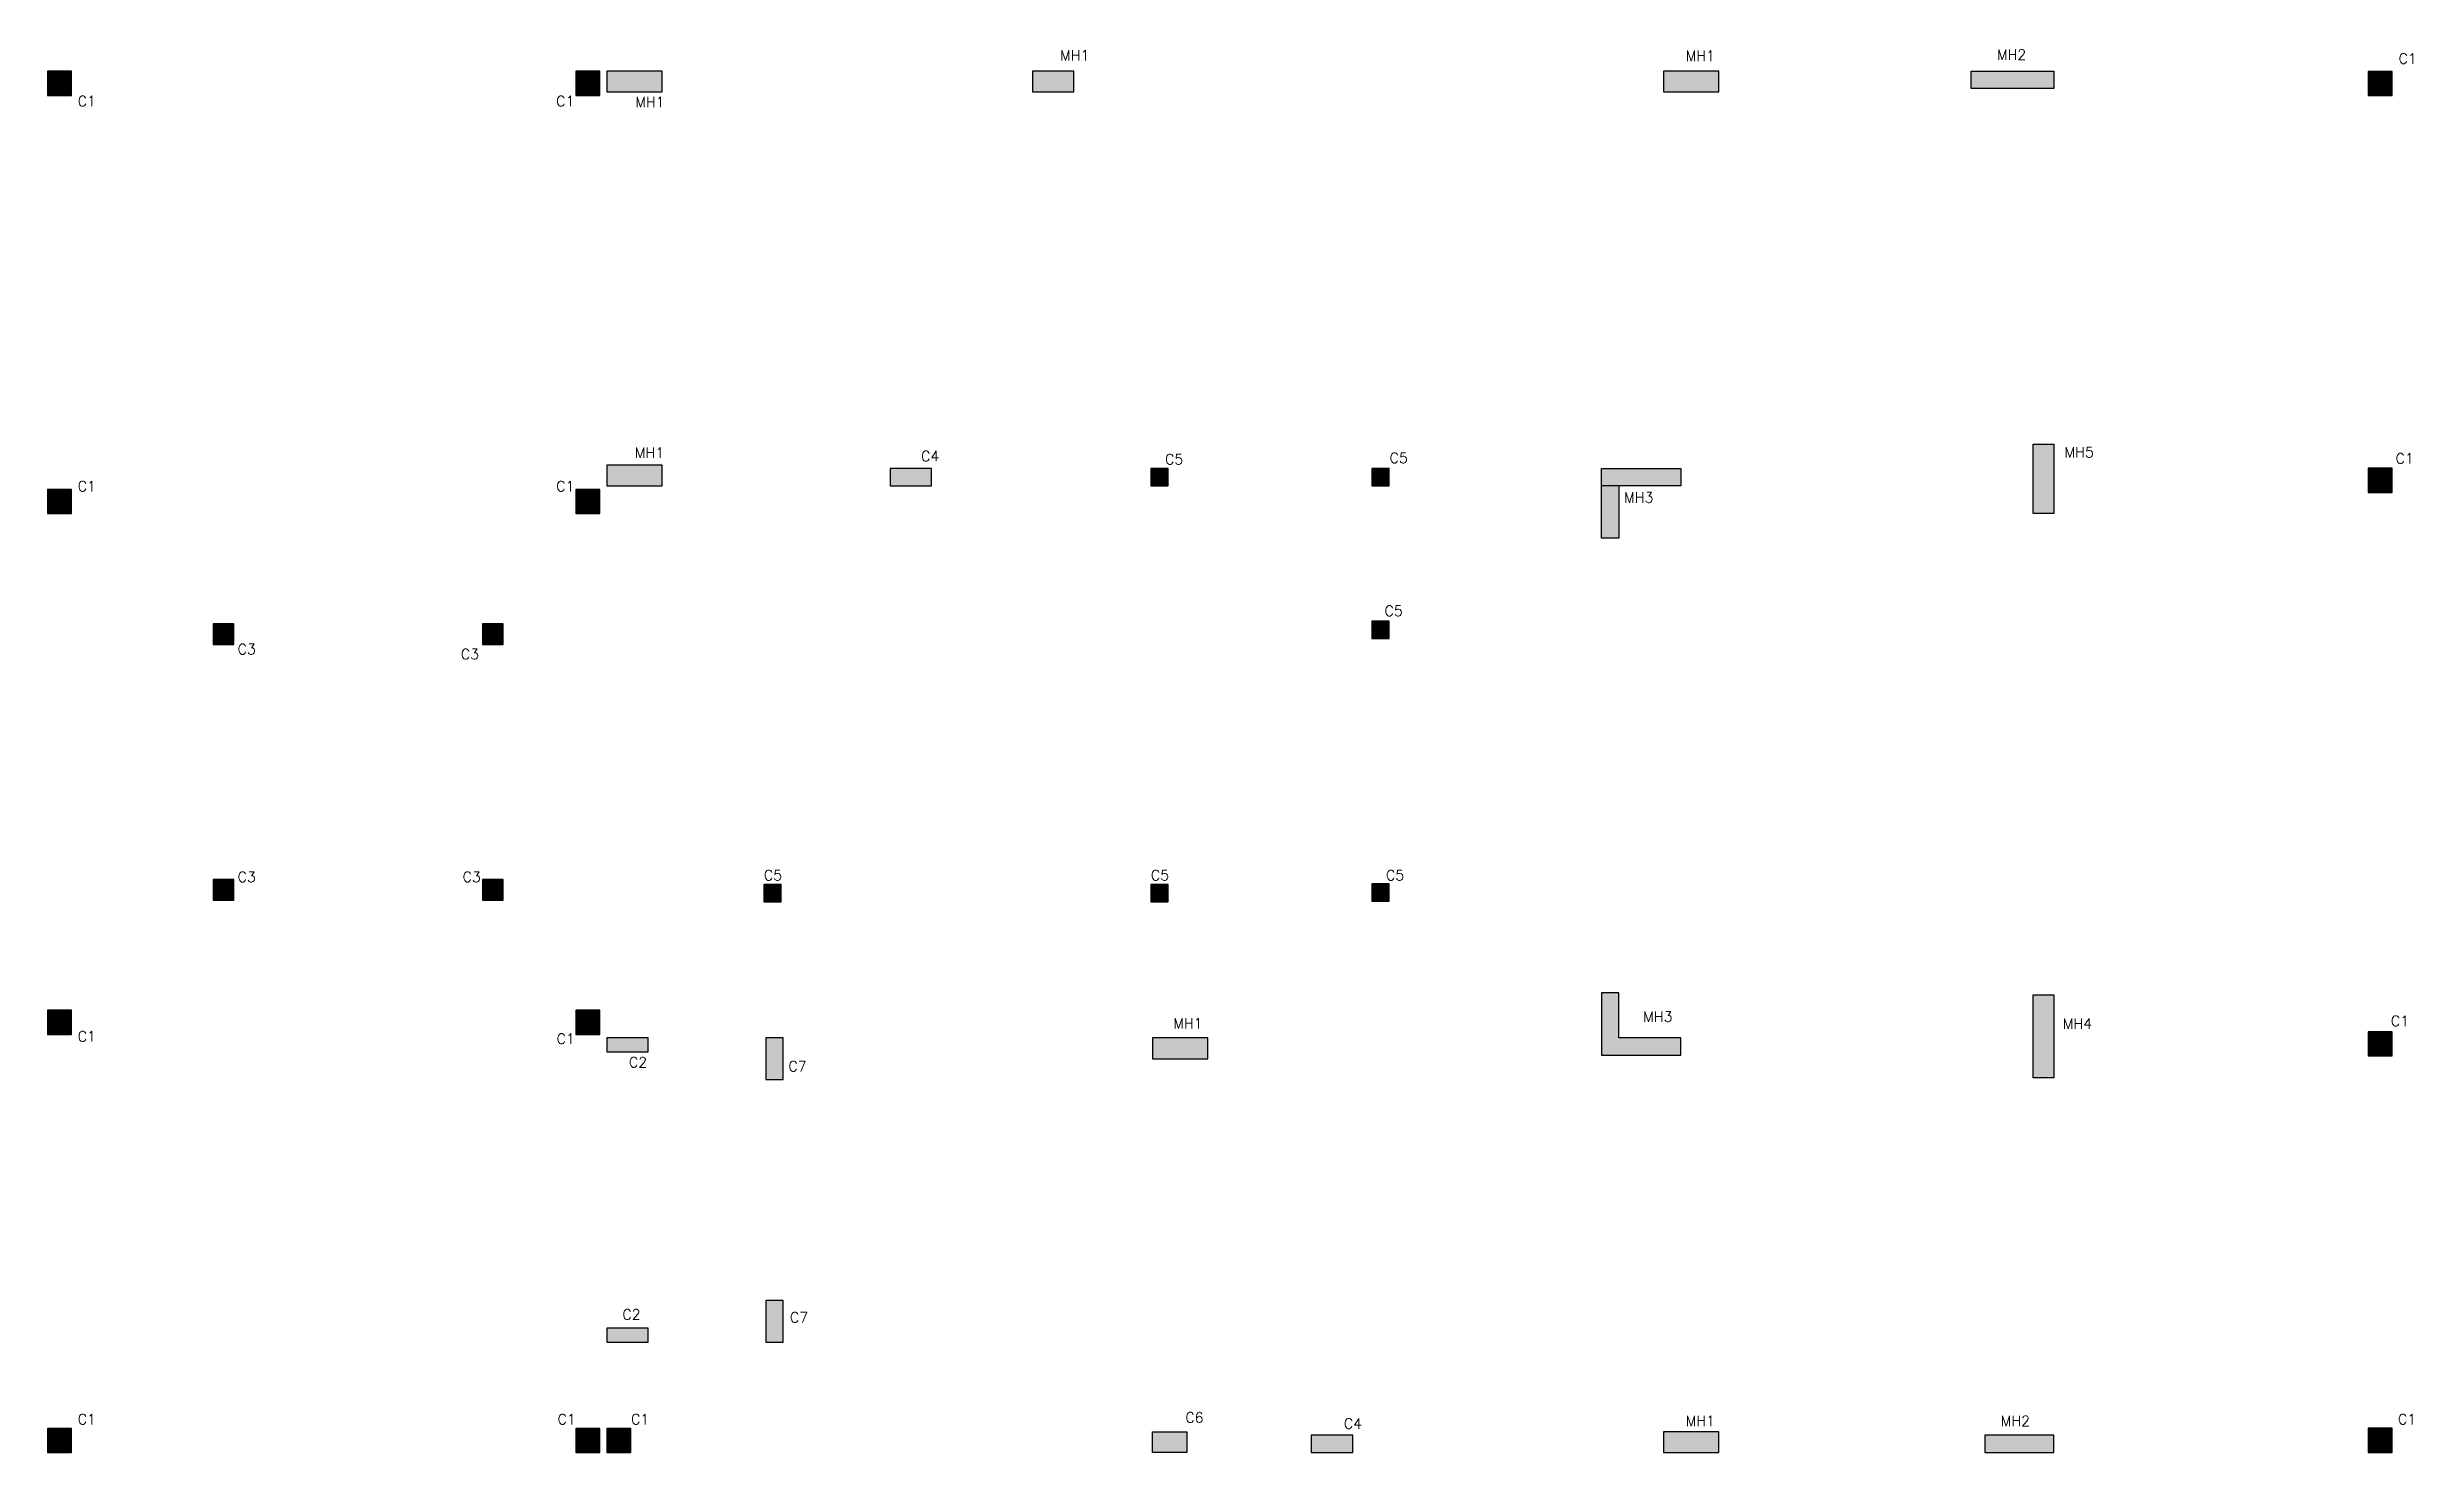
# Model space of a CAD drawing. Header units: metres. Extents: x -29.1 to 5.3, y -20 to 0.3.
import ezdxf

# ---------------------------------------------------------------- set-up
doc = ezdxf.new("R2010")
doc.units = ezdxf.units.M
for name, color, linetype in [('COLUMNAS', 7, 'Continuous'), ('DIMTEXTO', 4, 'Continuous'), ('HATCH', 8, 'Continuous')]:
    doc.layers.add(name, color=color, linetype=linetype)
doc.styles.add('SMPLEX', font='simplex.shx')

msp = doc.modelspace()

# ---------------------------------------------------------------- hatches: boundary and pattern name
at = {"layer": 'HATCH'}
h = msp.add_hatch(color=256, dxfattribs=at)
h.dxf.hatch_style = 1
h.paths.add_polyline_path([(-29.05, -0.35), (-28.7, -0.35), (-28.7, 0), (-29.05, 0)])
h = msp.add_hatch(color=256, dxfattribs=at)
h.dxf.hatch_style = 1
h.paths.add_polyline_path([(-20.95, 0), (-20.95, -0.3), (-20.15, -0.3), (-20.15, 0)])
h = msp.add_hatch(color=256, dxfattribs=at)
h.dxf.hatch_style = 1
h.paths.add_polyline_path([(-5.65, 0), (-5.65, -0.3), (-4.85, -0.3), (-4.85, 0)])
h = msp.add_hatch(color=256, dxfattribs=at)
h.dxf.hatch_style = 1
h.paths.add_polyline_path([(-1.2, 0), (-1.2, -0.25), (-0.25, -0.25), (0, -0.25), (0, 0)])
h = msp.add_hatch(color=256, dxfattribs=at)
h.dxf.hatch_style = 1
h.paths.add_polyline_path([(-14.788, 0), (-14.788, -0.3), (-14.188, -0.3), (-14.188, 0)])
h = msp.add_hatch(color=256, dxfattribs=at)
h.dxf.hatch_style = 1
h.paths.add_polyline_path([(4.55, -0.352), (4.9, -0.352), (4.9, -0.002), (4.55, -0.002)])
h = msp.add_hatch(color=256, dxfattribs=at)
h.dxf.hatch_style = 1
h.paths.add_polyline_path([(0, -6.4), (-0.3, -6.4), (-0.3, -5.395), (0, -5.395)])
h = msp.add_hatch(color=256, dxfattribs=at)
h.dxf.hatch_style = 1
h.paths.add_polyline_path([(-20.95, -5.7), (-20.95, -6), (-20.15, -6), (-20.15, -5.7)])
h = msp.add_hatch(color=256, dxfattribs=at)
h.dxf.hatch_style = 1
h.paths.add_polyline_path([(-16.849, -5.75), (-16.849, -6), (-16.249, -6), (-16.249, -5.75)])
h = msp.add_hatch(color=256, dxfattribs=at)
h.dxf.hatch_style = 1
h.paths.add_polyline_path([(-13.075, -6), (-12.825, -6), (-12.825, -5.75), (-13.075, -5.75)])
h = msp.add_hatch(color=256, dxfattribs=at)
h.dxf.hatch_style = 1
h.paths.add_polyline_path([(-9.875, -6), (-9.625, -6), (-9.625, -5.75), (-9.875, -5.75)])
h = msp.add_hatch(color=256, dxfattribs=at)
h.dxf.hatch_style = 1
h.paths.add_polyline_path([(-6.3, -6.755), (-6.55, -6.755), (-6.55, -5.75), (-5.4, -5.75), (-5.4, -6), (-6.3, -6)])
h = msp.add_hatch(color=256, dxfattribs=at)
h.dxf.hatch_style = 1
h.paths.add_polyline_path([(4.55, -6.094), (4.9, -6.094), (4.9, -5.744), (4.55, -5.744)])
h = msp.add_hatch(color=256, dxfattribs=at)
h.dxf.hatch_style = 1
h.paths.add_polyline_path([(-26.65, -8.295), (-26.35, -8.295), (-26.35, -7.995), (-26.65, -7.995)])
h = msp.add_hatch(color=256, dxfattribs=at)
h.dxf.hatch_style = 1
h.paths.add_polyline_path([(-22.75, -8.295), (-22.45, -8.295), (-22.45, -7.995), (-22.75, -7.995)])
h = msp.add_hatch(color=256, dxfattribs=at)
h.dxf.hatch_style = 1
h.paths.add_polyline_path([(-9.875, -8.21), (-9.625, -8.21), (-9.625, -7.96), (-9.875, -7.96)])
h = msp.add_hatch(color=256, dxfattribs=at)
h.dxf.hatch_style = 1
h.paths.add_polyline_path([(-26.65, -11.995), (-26.35, -11.995), (-26.35, -11.695), (-26.65, -11.695)])
h = msp.add_hatch(color=256, dxfattribs=at)
h.dxf.hatch_style = 1
h.paths.add_polyline_path([(-22.75, -11.995), (-22.45, -11.995), (-22.45, -11.695), (-22.75, -11.695)])
h = msp.add_hatch(color=256, dxfattribs=at)
h.dxf.hatch_style = 1
h.paths.add_polyline_path([(-18.678, -12.02), (-18.428, -12.02), (-18.428, -11.77), (-18.678, -11.77)])
h = msp.add_hatch(color=256, dxfattribs=at)
h.dxf.hatch_style = 1
h.paths.add_polyline_path([(-13.075, -12.02), (-12.825, -12.02), (-12.825, -11.77), (-13.075, -11.77)])
h = msp.add_hatch(color=256, dxfattribs=at)
h.dxf.hatch_style = 1
h.paths.add_polyline_path([(-9.875, -12.01), (-9.625, -12.01), (-9.625, -11.76), (-9.875, -11.76)])
h = msp.add_hatch(color=256, dxfattribs=at)
h.dxf.hatch_style = 1
h.paths.add_polyline_path([(-6.3, -13.334), (-6.55, -13.334), (-6.55, -14.239), (-5.4, -14.239), (-5.4, -13.989), (-6.3, -13.989)])
h = msp.add_hatch(color=256, dxfattribs=at)
h.dxf.hatch_style = 1
h.paths.add_polyline_path([(0, -14.564), (-0.3, -14.564), (-0.3, -13.365), (0, -13.365)])
h = msp.add_hatch(color=256, dxfattribs=at)
h.dxf.hatch_style = 1
h.paths.add_polyline_path([(-20.95, -13.989), (-20.95, -14.189), (-20.35, -14.189), (-20.35, -13.989)])
h = msp.add_hatch(color=256, dxfattribs=at)
h.dxf.hatch_style = 1
h.paths.add_polyline_path([(-18.65, -14.589), (-18.4, -14.589), (-18.4, -13.989), (-18.65, -13.989)])
h = msp.add_hatch(color=256, dxfattribs=at)
h.dxf.hatch_style = 1
h.paths.add_polyline_path([(-13.05, -13.989), (-13.05, -14.289), (-12.25, -14.289), (-12.25, -13.989)])
h = msp.add_hatch(color=256, dxfattribs=at)
h.dxf.hatch_style = 1
h.paths.add_polyline_path([(4.55, -14.249), (4.9, -14.249), (4.9, -13.899), (4.55, -13.899)])
h = msp.add_hatch(color=256, dxfattribs=at)
h.dxf.hatch_style = 1
h.paths.add_polyline_path([(-18.65, -18.389), (-18.4, -18.389), (-18.4, -17.789), (-18.65, -17.789)])
h = msp.add_hatch(color=256, dxfattribs=at)
h.dxf.hatch_style = 1
h.paths.add_polyline_path([(-20.95, -18.189), (-20.95, -18.389), (-20.35, -18.389), (-20.35, -18.189)])
h = msp.add_hatch(color=256, dxfattribs=at)
h.dxf.hatch_style = 1
h.paths.add_polyline_path([(-29.051, -19.989), (-28.701, -19.989), (-28.701, -19.639), (-29.051, -19.639)])
h = msp.add_hatch(color=256, dxfattribs=at)
h.dxf.hatch_style = 1
h.paths.add_polyline_path([(-20.953, -19.989), (-20.603, -19.989), (-20.603, -19.639), (-20.953, -19.639)])
at = {"layer": 'HATCH', "ltscale": 0.2}
h = msp.add_hatch(dxfattribs=at)
h.set_pattern_fill('ANGLE', color=256)
h.set_pattern_definition([(0, (-47.342, 65.0454), (0, 6.985), [5.08, -1.905]), (90, (-47.342, 65.0454), (-6.985, 4e-16), [5.08, -1.905])])
h.paths.add_polyline_path([(-12.553, -19.659), (-12.553, -19.989), (-13.05, -19.989), (-13.05, -19.659), (-12.85, -19.659)])
h = msp.add_hatch(dxfattribs=at)
h.set_pattern_fill('ANGLE', color=256)
h.set_pattern_definition([(0, (-47.342, 20.028), (0, 6.985), [5.08, -1.905]), (90, (-47.342, 20.028), (-6.985, 4e-16), [5.08, -1.905])])
h.paths.add_polyline_path([(-12.553, -19.659), (-12.553, -19.989), (-13.05, -19.989), (-13.05, -19.659), (-12.85, -19.659)])
at = {"layer": 'HATCH'}
h = msp.add_hatch(color=256, dxfattribs=at)
h.dxf.hatch_style = 1
h.paths.add_polyline_path([(-12.553, -19.689), (-12.85, -19.689), (-13.05, -19.689), (-13.05, -19.989), (-12.553, -19.989), (-12.553, -19.793), (-12.553, -19.793)])
h = msp.add_hatch(color=256, dxfattribs=at)
h.dxf.hatch_style = 1
h.paths.add_polyline_path([(-10.752, -19.739), (-10.752, -19.989), (-10.152, -19.989), (-10.152, -19.739)])
h = msp.add_hatch(color=256, dxfattribs=at)
h.dxf.hatch_style = 1
h.paths.add_polyline_path([(-5.65, -19.689), (-5.65, -19.989), (-4.85, -19.989), (-4.85, -19.689)])
h = msp.add_hatch(color=256, dxfattribs=at)
h.dxf.hatch_style = 1
h.paths.add_polyline_path([(-1, -19.989), (-1, -19.739), (-0.25, -19.739), (-0.25, -19.739), (0, -19.739), (0, -19.989)])
h = msp.add_hatch(color=256, dxfattribs=at)
h.dxf.hatch_style = 1
h.paths.add_polyline_path([(4.55, -19.987), (4.9, -19.987), (4.9, -19.637), (4.55, -19.637)])

# ---------------------------------------------------------------- linework, layer by layer
at = {"layer": 'COLUMNAS'}
for points in [[(-29.05, -0.35), (-28.7, -0.35), (-28.7, 0), (-29.05, 0)], [(-20.95, 0), (-20.95, -0.3), (-20.15, -0.3), (-20.15, 0)], [(-5.65, 0), (-5.65, -0.3), (-4.85, -0.3), (-4.85, 0)], [(-1.2, 0), (0, 0), (0, -0.25), (-0.25, -0.25), (-0.25, -0.25), (-1.2, -0.25)], [(-14.788, 0), (-14.788, -0.3), (-14.188, -0.3), (-14.188, 0)], [(4.55, -0.352), (4.9, -0.352), (4.9, -0.002), (4.55, -0.002)], [(0, -6.4), (-0.3, -6.4), (-0.3, -5.395), (0, -5.395)], [(-20.95, -5.7), (-20.95, -6), (-20.15, -6), (-20.15, -5.7)], [(-16.849, -5.75), (-16.849, -6), (-16.249, -6), (-16.249, -5.75)], [(-13.075, -6), (-12.825, -6), (-12.825, -5.75), (-13.075, -5.75)], [(-9.875, -6), (-9.625, -6), (-9.625, -5.75), (-9.875, -5.75)], [(4.55, -6.094), (4.9, -6.094), (4.9, -5.744), (4.55, -5.744)], [(-26.65, -8.295), (-26.35, -8.295), (-26.35, -7.995), (-26.65, -7.995)], [(-22.75, -8.295), (-22.45, -8.295), (-22.45, -7.995), (-22.75, -7.995)], [(-9.875, -8.21), (-9.625, -8.21), (-9.625, -7.96), (-9.875, -7.96)], [(-26.65, -11.995), (-26.35, -11.995), (-26.35, -11.695), (-26.65, -11.695)], [(-22.75, -11.995), (-22.45, -11.995), (-22.45, -11.695), (-22.75, -11.695)], [(-18.678, -12.02), (-18.428, -12.02), (-18.428, -11.77), (-18.678, -11.77)], [(-13.075, -12.02), (-12.825, -12.02), (-12.825, -11.77), (-13.075, -11.77)], [(-9.875, -12.01), (-9.625, -12.01), (-9.625, -11.76), (-9.875, -11.76)], [(0, -14.564), (-0.3, -14.564), (-0.3, -13.365), (0, -13.365)], [(-20.95, -13.989), (-20.95, -14.189), (-20.35, -14.189), (-20.35, -13.989)], [(-18.65, -14.589), (-18.4, -14.589), (-18.4, -13.989), (-18.65, -13.989)], [(-13.05, -13.989), (-13.05, -14.289), (-12.25, -14.289), (-12.25, -13.989)], [(4.55, -14.249), (4.9, -14.249), (4.9, -13.899), (4.55, -13.899)], [(-18.65, -18.389), (-18.4, -18.389), (-18.4, -17.789), (-18.65, -17.789)], [(-20.95, -18.189), (-20.95, -18.389), (-20.35, -18.389), (-20.35, -18.189)], [(-20.953, -19.989), (-20.603, -19.989), (-20.603, -19.639), (-20.953, -19.639)], [(-10.752, -19.739), (-10.752, -19.989), (-10.152, -19.989), (-10.152, -19.739)], [(-5.65, -19.689), (-5.65, -19.989), (-4.85, -19.989), (-4.85, -19.689)], [(4.55, -19.987), (4.9, -19.987), (4.9, -19.637), (4.55, -19.637)]]:
    msp.add_lwpolyline(points, close=True, dxfattribs=at)
for points in [[(-6.3, -6.755), (-6.55, -6.755), (-6.55, -5.75), (-5.4, -5.75), (-5.4, -6), (-6.3, -6), (-6.3, -6.755)], [(-6.3, -13.334), (-6.55, -13.334), (-6.55, -14.239), (-5.4, -14.239), (-5.4, -13.989), (-6.3, -13.989), (-6.3, -13.334)], [(-12.553, -19.789), (-12.553, -19.989), (-13.05, -19.989), (-13.05, -19.689), (-12.85, -19.689), (-12.85, -19.689), (-12.553, -19.689), (-12.552, -19.989)], [(-1, -19.989), (0, -19.989), (0, -19.739), (-0.25, -19.739), (-0.25, -19.739), (-1, -19.739), (-1, -19.989)]]:
    msp.add_lwpolyline(points, dxfattribs=at)
at = {"layer": 'HATCH', "ltscale": 0.2}
msp.add_lwpolyline([(-12.553, -19.789), (-12.553, -19.989)], dxfattribs=at)

# ---------------------------------------------------------------- texts
at = {"layer": 'DIMTEXTO', "ltscale": 0.2, "char_height": 0.15, "attachment_point": 1, "style": 'SMPLEX', "bg_fill": 3, "box_fill_scale": 1.2, "bg_fill_color": 256, "bg_fill_transparency": 0}
for insert in [(-21.684, -0.356), (-28.611, -5.93), (-21.684, -5.93), (-28.611, -13.891), (-21.678, -13.925), (-21.663, -19.432)]:
    msp.add_mtext_dynamic_manual_height_columns('C1', width=0.23091, gutter_width=0.25, heights=[0], dxfattribs=dict(at, insert=insert))

# ---------------------------------------------------------------- next in the draw order: hatches: boundary and pattern name
at = {"layer": 'HATCH'}
h = msp.add_hatch(color=256, dxfattribs=at)
h.dxf.hatch_style = 1
h.paths.add_polyline_path([(-21.4, -0.35), (-21.05, -0.35), (-21.05, 0), (-21.4, 0)])
h = msp.add_hatch(color=256, dxfattribs=at)
h.dxf.hatch_style = 1
h.paths.add_polyline_path([(-29.05, -6.4), (-28.7, -6.4), (-28.7, -6.05), (-29.05, -6.05)])
h = msp.add_hatch(color=256, dxfattribs=at)
h.dxf.hatch_style = 1
h.paths.add_polyline_path([(-21.4, -6.4), (-21.05, -6.4), (-21.05, -6.05), (-21.4, -6.05)])
h = msp.add_hatch(color=256, dxfattribs=at)
h.dxf.hatch_style = 1
h.paths.add_polyline_path([(-29.051, -13.939), (-28.701, -13.939), (-28.701, -13.589), (-29.051, -13.589)])
h = msp.add_hatch(color=256, dxfattribs=at)
h.dxf.hatch_style = 1
h.paths.add_polyline_path([(-21.4, -13.939), (-21.05, -13.939), (-21.05, -13.589), (-21.4, -13.589)])
h = msp.add_hatch(color=256, dxfattribs=at)
h.dxf.hatch_style = 1
h.paths.add_polyline_path([(-21.4, -19.989), (-21.05, -19.989), (-21.05, -19.639), (-21.4, -19.639)])

# ---------------------------------------------------------------- next in the draw order: linework, layer by layer
at = {"layer": 'COLUMNAS'}
for points in [[(-21.4, -0.35), (-21.05, -0.35), (-21.05, 0), (-21.4, 0)], [(-29.05, -6.4), (-28.7, -6.4), (-28.7, -6.05), (-29.05, -6.05)], [(-21.4, -6.4), (-21.05, -6.4), (-21.05, -6.05), (-21.4, -6.05)], [(-29.051, -13.939), (-28.701, -13.939), (-28.701, -13.589), (-29.051, -13.589)], [(-21.4, -13.939), (-21.05, -13.939), (-21.05, -13.589), (-21.4, -13.589)], [(-21.4, -19.989), (-21.05, -19.989), (-21.05, -19.639), (-21.4, -19.639)]]:
    msp.add_lwpolyline(points, close=True, dxfattribs=at)

# ---------------------------------------------------------------- next in the draw order: texts
at = {"layer": 'DIMTEXTO', "ltscale": 0.2, "char_height": 0.15, "attachment_point": 1, "style": 'SMPLEX', "bg_fill": 3, "box_fill_scale": 1.2, "bg_fill_color": 256, "bg_fill_transparency": 0}
for s, width, insert in [('MH2', 0.23091, (-0.825, 0.315)), ('MH1', 0.25407, (-14.388, 0.306)), ('MH1', 0.35114, (-5.331, 0.298)), ('C1', 0.23091, (4.991, 0.258)), ('C1', 0.23091, (-28.611, -0.356)), ('MH1', 0.23091, (-20.539, -0.371)), ('MH1', 0.23091, (-20.545, -5.445)), ('C4', 0.23091, (-16.401, -5.494)), ('MH5', 0.23091, (0.154, -5.438)), ('C5', 0.23091, (-12.869, -5.54)), ('C5', 0.23091, (-9.618, -5.521)), ('C1', 0.23091, (4.947, -5.527)), ('MH3', 0.23091, (-6.223, -6.093)), ('C5', 0.23091, (-9.692, -7.733)), ('C3', 0.23091, (-26.297, -8.288)), ('C3', 0.23091, (-23.064, -8.36)), ('C3', 0.23091, (-26.297, -11.584)), ('C3', 0.23091, (-23.039, -11.584)), ('C5', 0.23091, (-18.677, -11.559)), ('C5', 0.23091, (-13.074, -11.559)), ('C5', 0.23091, (-9.671, -11.559)), ('MH1', 0.41414, (-12.749, -13.702)), ('MH3', 0.23091, (-5.946, -13.605)), ('MH4', 0.23091, (0.13, -13.706)), ('C1', 0.23091, (4.878, -13.668)), ('C2', 0.23091, (-20.631, -14.265)), ('C7', 0.23091, (-18.322, -14.324)), ('C2', 0.23091, (-20.725, -17.914)), ('C7', 0.23091, (-18.3, -17.957)), ('C1', 0.23091, (-28.611, -19.432)), ('C1', 0.23091, (-20.6, -19.432)), ('C6', 0.23091, (-12.575, -19.406)), ('C4', 0.23091, (-10.281, -19.494)), ('MH1', 0.23091, (-5.331, -19.455)), ('MH2', 0.23091, (-0.769, -19.455)), ('C1', 0.23091, (4.981, -19.432))]:
    msp.add_mtext_dynamic_manual_height_columns(s, width=width, gutter_width=0.25, heights=[0], dxfattribs=dict(at, insert=insert))

# ---------------------------------------------------------------- next in the draw order: linework, layer by layer
at = {"layer": 'COLUMNAS'}
for points in [[(-6.55, -5.75), (-5.4, -5.75), (-5.4, -6), (-6.55, -6)], [(-29.051, -19.989), (-28.701, -19.989), (-28.701, -19.639), (-29.051, -19.639)]]:
    msp.add_lwpolyline(points, close=True, dxfattribs=at)

doc.saveas('drawing.dxf')
